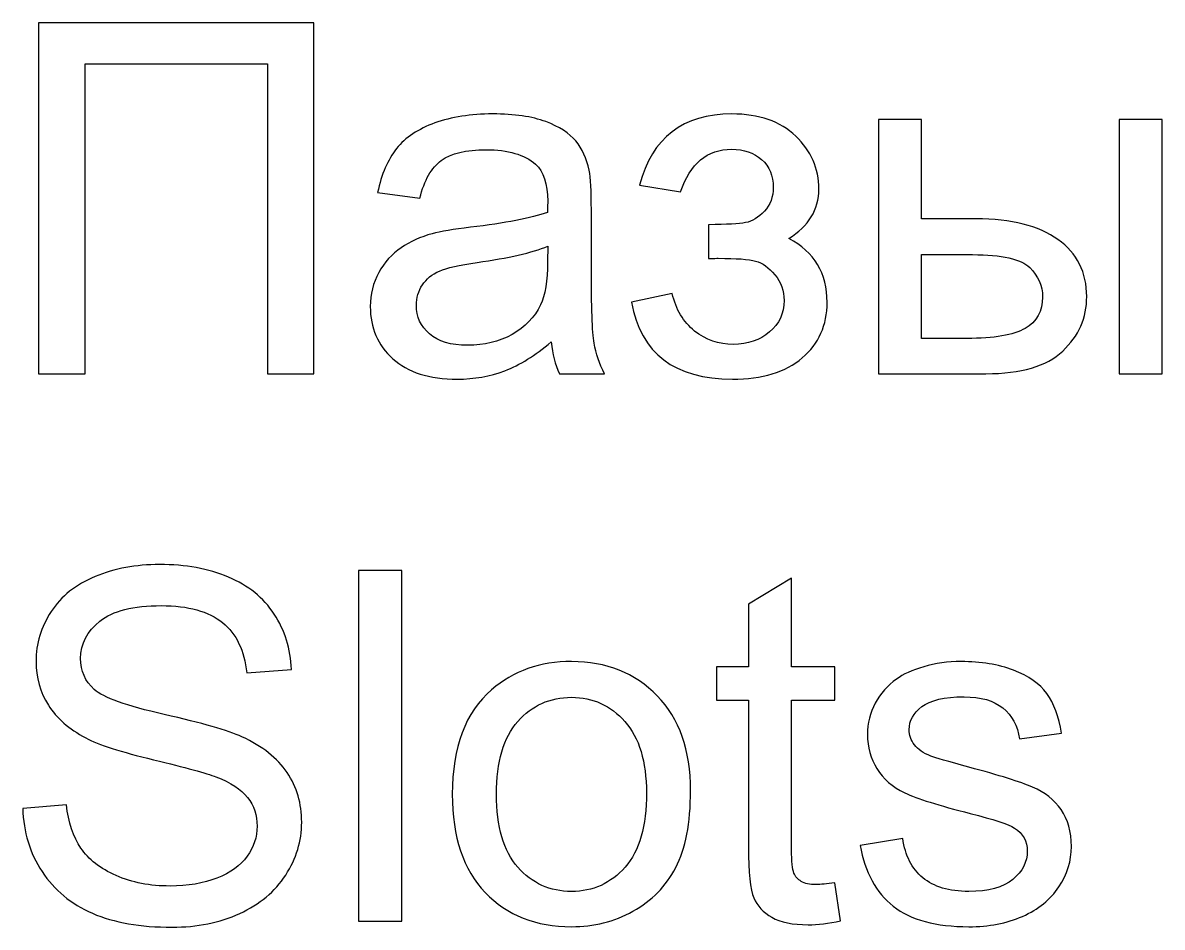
# Model space of a CAD drawing. Header units: centimetres. Extents: x -73.3 to 26.2, y -19.8 to 24.4.
# Drawn here: x 8.886 to 10.854, y 7.762 to 9.324 of the extents above; entities that cross this region are included whole.
import ezdxf

# ---------------------------------------------------------------- set-up
doc = ezdxf.new("R2010")
doc.units = ezdxf.units.CM
doc.header["$MEASUREMENT"] = 0
doc.layers.add('layer 1', color=7, linetype='Continuous')

msp = doc.modelspace()

# ---------------------------------------------------------------- linework, layer by layer
at = {"layer": 'layer 1', "color": 250}
for points, knots in [([(8.9133, 9.32418), (8.9133, 9.32418), (9.38913, 9.32418), (9.38913, 9.32418), (9.38913, 9.32418), (9.38913, 9.32418), (9.38913, 8.71796), (9.38913, 8.71796), (9.38913, 8.71796), (9.38913, 8.71796), (9.3087, 8.71796), (9.3087, 8.71796), (9.3087, 8.71796), (9.3087, 8.71796), (9.3087, 9.25306), (9.3087, 9.25306), (9.3087, 9.25306), (9.3087, 9.25306), (8.99373, 9.25306), (8.99373, 9.25306), (8.99373, 9.25306), (8.99373, 9.25306), (8.99373, 8.71796), (8.99373, 8.71796), (8.99373, 8.71796), (8.99373, 8.71796), (8.9133, 8.71796), (8.9133, 8.71796), (8.9133, 8.71796), (8.9133, 8.71796), (8.9133, 9.32418), (8.9133, 9.32418)], [0, 0, 0, 0, 0.1111111, 0.1111111, 0.1111111, 0.1111111, 0.2222222, 0.2222222, 0.2222222, 0.2222222, 0.3333333, 0.3333333, 0.3333333, 0.3333333, 0.4444444, 0.4444444, 0.4444444, 0.4444444, 0.5555556, 0.5555556, 0.5555556, 0.5555556, 0.6666667, 0.6666667, 0.6666667, 0.6666667, 0.7777778, 0.7777778, 0.7777778, 0.7777778, 1, 1, 1, 1]), ([(9.79877, 8.77299), (9.77111, 8.74943), (9.74444, 8.73292), (9.7189, 8.72318), (9.7189, 8.72318), (9.69336, 8.71344), (9.66599, 8.70865), (9.63663, 8.70865), (9.63663, 8.70865), (9.58837, 8.70865), (9.55126, 8.72036), (9.5253, 8.74392), (9.5253, 8.74392), (9.49933, 8.76735), (9.48635, 8.79741), (9.48635, 8.83395), (9.48635, 8.83395), (9.48635, 8.8554), (9.49129, 8.87502), (9.50103, 8.8928), (9.50103, 8.8928), (9.5109, 8.91058), (9.52374, 8.92469), (9.53955, 8.93541), (9.53955, 8.93541), (9.55549, 8.94614), (9.57327, 8.95432), (9.59317, 8.95983), (9.59317, 8.95983), (9.60785, 8.96364), (9.63, 8.9673), (9.65949, 8.97097), (9.65949, 8.97097), (9.71961, 8.97803), (9.76406, 8.98664), (9.79242, 8.99651), (9.79242, 8.99651), (9.7927, 9.00667), (9.79284, 9.01317), (9.79284, 9.01585), (9.79284, 9.01585), (9.79284, 9.04604), (9.78579, 9.06735), (9.77168, 9.07977), (9.77168, 9.07977), (9.75263, 9.09656), (9.72426, 9.10489), (9.68673, 9.10489), (9.68673, 9.10489), (9.65159, 9.10489), (9.62563, 9.09868), (9.60898, 9.0864), (9.60898, 9.0864), (9.59218, 9.07413), (9.57991, 9.05239), (9.57186, 9.02107), (9.57186, 9.02107), (9.57186, 9.02107), (9.49905, 9.03123), (9.49905, 9.03123), (9.49905, 9.03123), (9.50568, 9.06241), (9.51655, 9.08767), (9.53179, 9.10686), (9.53179, 9.10686), (9.54703, 9.12605), (9.56904, 9.14073), (9.59783, 9.15117), (9.59783, 9.15117), (9.62647, 9.16147), (9.65992, 9.1667), (9.69774, 9.1667), (9.69774, 9.1667), (9.73527, 9.1667), (9.76589, 9.16232), (9.78946, 9.15343), (9.78946, 9.15343), (9.81288, 9.14454), (9.83024, 9.13353), (9.84125, 9.12013), (9.84125, 9.12013), (9.85225, 9.10672), (9.86001, 9.08979), (9.86453, 9.06933), (9.86453, 9.06933), (9.86693, 9.05663), (9.8682, 9.03377), (9.8682, 9.00089), (9.8682, 9.00089), (9.8682, 9.00089), (9.8682, 8.90211), (9.8682, 8.90211), (9.8682, 8.90211), (9.8682, 8.83311), (9.86975, 8.7895), (9.87285, 8.77102), (9.87285, 8.77102), (9.87582, 8.75253), (9.88203, 8.73489), (9.89106, 8.71796), (9.89106, 8.71796), (9.89106, 8.71796), (9.81316, 8.71796), (9.81316, 8.71796), (9.81316, 8.71796), (9.80569, 8.73362), (9.80089, 8.75197), (9.79877, 8.77299)], [0, 0, 0, 0, 0.0357143, 0.0357143, 0.0357143, 0.0357143, 0.0714286, 0.0714286, 0.0714286, 0.0714286, 0.1071429, 0.1071429, 0.1071429, 0.1071429, 0.1428571, 0.1428571, 0.1428571, 0.1428571, 0.1785714, 0.1785714, 0.1785714, 0.1785714, 0.2142857, 0.2142857, 0.2142857, 0.2142857, 0.25, 0.25, 0.25, 0.25, 0.2857143, 0.2857143, 0.2857143, 0.2857143, 0.3214286, 0.3214286, 0.3214286, 0.3214286, 0.3571429, 0.3571429, 0.3571429, 0.3571429, 0.3928571, 0.3928571, 0.3928571, 0.3928571, 0.4285714, 0.4285714, 0.4285714, 0.4285714, 0.4642857, 0.4642857, 0.4642857, 0.4642857, 0.5, 0.5, 0.5, 0.5, 0.5357143, 0.5357143, 0.5357143, 0.5357143, 0.5714286, 0.5714286, 0.5714286, 0.5714286, 0.6071429, 0.6071429, 0.6071429, 0.6071429, 0.6428571, 0.6428571, 0.6428571, 0.6428571, 0.6785714, 0.6785714, 0.6785714, 0.6785714, 0.7142857, 0.7142857, 0.7142857, 0.7142857, 0.75, 0.75, 0.75, 0.75, 0.7857143, 0.7857143, 0.7857143, 0.7857143, 0.8214286, 0.8214286, 0.8214286, 0.8214286, 0.8571429, 0.8571429, 0.8571429, 0.8571429, 0.8928571, 0.8928571, 0.8928571, 0.8928571, 0.9285714, 0.9285714, 0.9285714, 0.9285714, 1, 1, 1, 1]), ([(10.07056, 8.91693), (10.07056, 8.91693), (10.07056, 8.97535), (10.07056, 8.97535), (10.07056, 8.97535), (10.10188, 8.97563), (10.12333, 8.9769), (10.13462, 8.97902), (10.13462, 8.97902), (10.14605, 8.98127), (10.15692, 8.98777), (10.16708, 8.99877), (10.16708, 8.99877), (10.17724, 9.00978), (10.18232, 9.02347), (10.18232, 9.03998), (10.18232, 9.03998), (10.18232, 9.05987), (10.17569, 9.07596), (10.16228, 9.08781), (10.16228, 9.08781), (10.14887, 9.09981), (10.13166, 9.10573), (10.11035, 9.10573), (10.11035, 9.10573), (10.06844, 9.10573), (10.03909, 9.08118), (10.0223, 9.03207), (10.0223, 9.03207), (10.0223, 9.03207), (9.95118, 9.04393), (9.95118, 9.04393), (9.95118, 9.04393), (9.97319, 9.12577), (10.02653, 9.1667), (10.11092, 9.1667), (10.11092, 9.1667), (10.15776, 9.1667), (10.19445, 9.154), (10.22112, 9.12845), (10.22112, 9.12845), (10.24779, 9.10291), (10.26106, 9.07243), (10.26106, 9.03701), (10.26106, 9.03701), (10.26106, 9.00131), (10.2437, 8.97281), (10.20913, 8.95178), (10.20913, 8.95178), (10.23128, 8.93993), (10.24779, 8.92483), (10.25894, 8.90649), (10.25894, 8.90649), (10.26995, 8.88814), (10.27545, 8.86641), (10.27545, 8.84129), (10.27545, 8.84129), (10.27545, 8.80192), (10.26106, 8.77003), (10.23241, 8.74548), (10.23241, 8.74548), (10.20363, 8.72092), (10.16355, 8.70865), (10.1119, 8.70865), (10.1119, 8.70865), (10.01171, 8.70865), (9.95358, 8.75296), (9.93763, 8.84157), (9.93763, 8.84157), (9.93763, 8.84157), (10.0079, 8.85681), (10.0079, 8.85681), (10.0079, 8.85681), (10.01425, 8.82887), (10.02709, 8.80714), (10.04657, 8.79176), (10.04657, 8.79176), (10.06604, 8.77638), (10.0882, 8.76876), (10.11331, 8.76876), (10.11331, 8.76876), (10.13843, 8.76876), (10.15932, 8.77582), (10.17597, 8.79007), (10.17597, 8.79007), (10.19262, 8.80418), (10.20094, 8.82224), (10.20094, 8.84425), (10.20094, 8.84425), (10.20094, 8.86133), (10.19572, 8.87615), (10.18528, 8.88885), (10.18528, 8.88885), (10.17484, 8.90155), (10.16369, 8.90945), (10.15184, 8.91255), (10.15184, 8.91255), (10.13998, 8.9158), (10.11854, 8.91735), (10.08749, 8.91735), (10.08749, 8.91735), (10.08495, 8.91735), (10.07931, 8.91721), (10.07056, 8.91693)], [0, 0, 0, 0, 0.037037, 0.037037, 0.037037, 0.037037, 0.0740741, 0.0740741, 0.0740741, 0.0740741, 0.1111111, 0.1111111, 0.1111111, 0.1111111, 0.1481481, 0.1481481, 0.1481481, 0.1481481, 0.1851852, 0.1851852, 0.1851852, 0.1851852, 0.2222222, 0.2222222, 0.2222222, 0.2222222, 0.2592593, 0.2592593, 0.2592593, 0.2592593, 0.2962963, 0.2962963, 0.2962963, 0.2962963, 0.3333333, 0.3333333, 0.3333333, 0.3333333, 0.3703704, 0.3703704, 0.3703704, 0.3703704, 0.4074074, 0.4074074, 0.4074074, 0.4074074, 0.4444444, 0.4444444, 0.4444444, 0.4444444, 0.4814815, 0.4814815, 0.4814815, 0.4814815, 0.5185185, 0.5185185, 0.5185185, 0.5185185, 0.5555556, 0.5555556, 0.5555556, 0.5555556, 0.5925926, 0.5925926, 0.5925926, 0.5925926, 0.6296296, 0.6296296, 0.6296296, 0.6296296, 0.6666667, 0.6666667, 0.6666667, 0.6666667, 0.7037037, 0.7037037, 0.7037037, 0.7037037, 0.7407407, 0.7407407, 0.7407407, 0.7407407, 0.7777778, 0.7777778, 0.7777778, 0.7777778, 0.8148148, 0.8148148, 0.8148148, 0.8148148, 0.8518519, 0.8518519, 0.8518519, 0.8518519, 0.8888889, 0.8888889, 0.8888889, 0.8888889, 0.9259259, 0.9259259, 0.9259259, 0.9259259, 1, 1, 1, 1]), ([(10.36393, 9.15738), (10.36393, 9.15738), (10.43844, 9.15738), (10.43844, 9.15738), (10.43844, 9.15738), (10.43844, 9.15738), (10.43844, 8.98551), (10.43844, 8.98551), (10.43844, 8.98551), (10.43844, 8.98551), (10.53242, 8.98551), (10.53242, 8.98551), (10.53242, 8.98551), (10.5938, 8.98551), (10.64093, 8.97365), (10.67409, 8.94981), (10.67409, 8.94981), (10.70725, 8.92596), (10.72376, 8.89308), (10.72376, 8.85117), (10.72376, 8.85117), (10.72376, 8.81448), (10.70994, 8.78315), (10.68228, 8.75705), (10.68228, 8.75705), (10.65462, 8.73094), (10.61045, 8.71796), (10.54963, 8.71796), (10.54963, 8.71796), (10.54963, 8.71796), (10.36393, 8.71796), (10.36393, 8.71796), (10.36393, 8.71796), (10.36393, 8.71796), (10.36393, 9.15738), (10.36393, 9.15738)], [0, 0, 0, 0, 0.1, 0.1, 0.1, 0.1, 0.2, 0.2, 0.2, 0.2, 0.3, 0.3, 0.3, 0.3, 0.4, 0.4, 0.4, 0.4, 0.5, 0.5, 0.5, 0.5, 0.6, 0.6, 0.6, 0.6, 0.7, 0.7, 0.7, 0.7, 0.8, 0.8, 0.8, 0.8, 1, 1, 1, 1]), ([(10.77965, 9.15738), (10.77965, 9.15738), (10.85415, 9.15738), (10.85415, 9.15738), (10.85415, 9.15738), (10.85415, 9.15738), (10.85415, 8.71796), (10.85415, 8.71796), (10.85415, 8.71796), (10.85415, 8.71796), (10.77965, 8.71796), (10.77965, 8.71796), (10.77965, 8.71796), (10.77965, 8.71796), (10.77965, 9.15738), (10.77965, 9.15738)], [0, 0, 0, 0, 0.2, 0.2, 0.2, 0.2, 0.4, 0.4, 0.4, 0.4, 0.6, 0.6, 0.6, 0.6, 1, 1, 1, 1]), ([(9.79284, 8.93809), (9.76575, 8.92709), (9.72511, 8.91777), (9.67092, 8.91015), (9.67092, 8.91015), (9.64016, 8.90578), (9.61843, 8.90084), (9.60573, 8.89534), (9.60573, 8.89534), (9.59303, 8.88983), (9.58329, 8.88179), (9.57638, 8.87135), (9.57638, 8.87135), (9.56946, 8.86077), (9.56594, 8.84905), (9.56594, 8.83607), (9.56594, 8.83607), (9.56594, 8.81646), (9.57342, 8.79995), (9.58851, 8.78682), (9.58851, 8.78682), (9.60361, 8.7737), (9.62563, 8.76707), (9.65456, 8.76707), (9.65456, 8.76707), (9.6832, 8.76707), (9.70874, 8.77328), (9.73118, 8.78583), (9.73118, 8.78583), (9.75347, 8.79825), (9.76998, 8.81533), (9.78043, 8.83692), (9.78043, 8.83692), (9.78847, 8.85371), (9.79242, 8.8784), (9.79242, 8.911), (9.79242, 8.911), (9.79242, 8.911), (9.79284, 8.93809), (9.79284, 8.93809)], [0, 0, 0, 0, 0.0909091, 0.0909091, 0.0909091, 0.0909091, 0.1818182, 0.1818182, 0.1818182, 0.1818182, 0.2727273, 0.2727273, 0.2727273, 0.2727273, 0.3636364, 0.3636364, 0.3636364, 0.3636364, 0.4545455, 0.4545455, 0.4545455, 0.4545455, 0.5454545, 0.5454545, 0.5454545, 0.5454545, 0.6363636, 0.6363636, 0.6363636, 0.6363636, 0.7272727, 0.7272727, 0.7272727, 0.7272727, 0.8181818, 0.8181818, 0.8181818, 0.8181818, 1, 1, 1, 1]), ([(10.43844, 8.77892), (10.43844, 8.77892), (10.51661, 8.77892), (10.51661, 8.77892), (10.51661, 8.77892), (10.5636, 8.77892), (10.59733, 8.78471), (10.61737, 8.79628), (10.61737, 8.79628), (10.63755, 8.80785), (10.64756, 8.82591), (10.64756, 8.85046), (10.64756, 8.85046), (10.64756, 8.86951), (10.64009, 8.88645), (10.62527, 8.90141), (10.62527, 8.90141), (10.61031, 8.91622), (10.57743, 8.9237), (10.52649, 8.9237), (10.52649, 8.9237), (10.52649, 8.9237), (10.43844, 8.9237), (10.43844, 8.9237), (10.43844, 8.9237), (10.43844, 8.9237), (10.43844, 8.77892), (10.43844, 8.77892)], [0, 0, 0, 0, 0.125, 0.125, 0.125, 0.125, 0.25, 0.25, 0.25, 0.25, 0.375, 0.375, 0.375, 0.375, 0.5, 0.5, 0.5, 0.5, 0.625, 0.625, 0.625, 0.625, 0.75, 0.75, 0.75, 0.75, 1, 1, 1, 1]), ([(8.88621, 7.96682), (8.88621, 7.96682), (8.96156, 7.9736), (8.96156, 7.9736), (8.96156, 7.9736), (8.96509, 7.94312), (8.97341, 7.91814), (8.98654, 7.89853), (8.98654, 7.89853), (8.99966, 7.87905), (9.01998, 7.86325), (9.0475, 7.85111), (9.0475, 7.85111), (9.07501, 7.83912), (9.10606, 7.83305), (9.14049, 7.83305), (9.14049, 7.83305), (9.17111, 7.83305), (9.19806, 7.83757), (9.22149, 7.84674), (9.22149, 7.84674), (9.24491, 7.85591), (9.26227, 7.86847), (9.2737, 7.88441), (9.2737, 7.88441), (9.28513, 7.90036), (9.29092, 7.91772), (9.29092, 7.93634), (9.29092, 7.93634), (9.29092, 7.95525), (9.28541, 7.97176), (9.27441, 7.98602), (9.27441, 7.98602), (9.2634, 8.00013), (9.24519, 8.01198), (9.21979, 8.02172), (9.21979, 8.02172), (9.20357, 8.02793), (9.16758, 8.0378), (9.11184, 8.05121), (9.11184, 8.05121), (9.05611, 8.06461), (9.01716, 8.07717), (8.99486, 8.08903), (8.99486, 8.08903), (8.96593, 8.10427), (8.94449, 8.12318), (8.93037, 8.14561), (8.93037, 8.14561), (8.91612, 8.16805), (8.90907, 8.19331), (8.90907, 8.22111), (8.90907, 8.22111), (8.90907, 8.25187), (8.91782, 8.28052), (8.93517, 8.30704), (8.93517, 8.30704), (8.95253, 8.33371), (8.97779, 8.35389), (9.01123, 8.36772), (9.01123, 8.36772), (9.04453, 8.38155), (9.08165, 8.38847), (9.12243, 8.38847), (9.12243, 8.38847), (9.1673, 8.38847), (9.20695, 8.38127), (9.24124, 8.36673), (9.24124, 8.36673), (9.27553, 8.35234), (9.30192, 8.33103), (9.32041, 8.30281), (9.32041, 8.30281), (9.33889, 8.27473), (9.34877, 8.24284), (9.35018, 8.20728), (9.35018, 8.20728), (9.35018, 8.20728), (9.27314, 8.20135), (9.27314, 8.20135), (9.27314, 8.20135), (9.26904, 8.23959), (9.25507, 8.26852), (9.23122, 8.28799), (9.23122, 8.28799), (9.20738, 8.30761), (9.1721, 8.31735), (9.12553, 8.31735), (9.12553, 8.31735), (9.07699, 8.31735), (9.04157, 8.30846), (9.01942, 8.29068), (9.01942, 8.29068), (8.99726, 8.2729), (8.98611, 8.25145), (8.98611, 8.22633), (8.98611, 8.22633), (8.98611, 8.2046), (8.99402, 8.18668), (9.00968, 8.17256), (9.00968, 8.17256), (9.0252, 8.15859), (9.06542, 8.14406), (9.13061, 8.12938), (9.13061, 8.12938), (9.19581, 8.11457), (9.24054, 8.10173), (9.26481, 8.09072), (9.26481, 8.09072), (9.29995, 8.07449), (9.32605, 8.05403), (9.34284, 8.02905), (9.34284, 8.02905), (9.35964, 8.00422), (9.36796, 7.97557), (9.36796, 7.94312), (9.36796, 7.94312), (9.36796, 7.9108), (9.35879, 7.8806), (9.3403, 7.8521), (9.3403, 7.8521), (9.32182, 7.8236), (9.29543, 7.80144), (9.26086, 7.78564), (9.26086, 7.78564), (9.22629, 7.76983), (9.18748, 7.76193), (9.14416, 7.76193), (9.14416, 7.76193), (9.08941, 7.76193), (9.04355, 7.76997), (9.00658, 7.78592), (9.00658, 7.78592), (8.96946, 7.80186), (8.94053, 7.82585), (8.91951, 7.85803), (8.91951, 7.85803), (8.89834, 7.89006), (8.88734, 7.92633), (8.88621, 7.96682)], [0, 0, 0, 0, 0.0277778, 0.0277778, 0.0277778, 0.0277778, 0.0555556, 0.0555556, 0.0555556, 0.0555556, 0.0833333, 0.0833333, 0.0833333, 0.0833333, 0.1111111, 0.1111111, 0.1111111, 0.1111111, 0.1388889, 0.1388889, 0.1388889, 0.1388889, 0.1666667, 0.1666667, 0.1666667, 0.1666667, 0.1944444, 0.1944444, 0.1944444, 0.1944444, 0.2222222, 0.2222222, 0.2222222, 0.2222222, 0.25, 0.25, 0.25, 0.25, 0.2777778, 0.2777778, 0.2777778, 0.2777778, 0.3055556, 0.3055556, 0.3055556, 0.3055556, 0.3333333, 0.3333333, 0.3333333, 0.3333333, 0.3611111, 0.3611111, 0.3611111, 0.3611111, 0.3888889, 0.3888889, 0.3888889, 0.3888889, 0.4166667, 0.4166667, 0.4166667, 0.4166667, 0.4444444, 0.4444444, 0.4444444, 0.4444444, 0.4722222, 0.4722222, 0.4722222, 0.4722222, 0.5, 0.5, 0.5, 0.5, 0.5277778, 0.5277778, 0.5277778, 0.5277778, 0.5555556, 0.5555556, 0.5555556, 0.5555556, 0.5833333, 0.5833333, 0.5833333, 0.5833333, 0.6111111, 0.6111111, 0.6111111, 0.6111111, 0.6388889, 0.6388889, 0.6388889, 0.6388889, 0.6666667, 0.6666667, 0.6666667, 0.6666667, 0.6944444, 0.6944444, 0.6944444, 0.6944444, 0.7222222, 0.7222222, 0.7222222, 0.7222222, 0.75, 0.75, 0.75, 0.75, 0.7777778, 0.7777778, 0.7777778, 0.7777778, 0.8055556, 0.8055556, 0.8055556, 0.8055556, 0.8333333, 0.8333333, 0.8333333, 0.8333333, 0.8611111, 0.8611111, 0.8611111, 0.8611111, 0.8888889, 0.8888889, 0.8888889, 0.8888889, 0.9166667, 0.9166667, 0.9166667, 0.9166667, 0.9444444, 0.9444444, 0.9444444, 0.9444444, 1, 1, 1, 1]), ([(9.46618, 7.77209), (9.46618, 7.77209), (9.46618, 8.37831), (9.46618, 8.37831), (9.46618, 8.37831), (9.46618, 8.37831), (9.54068, 8.37831), (9.54068, 8.37831), (9.54068, 8.37831), (9.54068, 8.37831), (9.54068, 7.77209), (9.54068, 7.77209), (9.54068, 7.77209), (9.54068, 7.77209), (9.46618, 7.77209), (9.46618, 7.77209)], [0, 0, 0, 0, 0.2, 0.2, 0.2, 0.2, 0.4, 0.4, 0.4, 0.4, 0.6, 0.6, 0.6, 0.6, 1, 1, 1, 1]), ([(10.28857, 7.83855), (10.28857, 7.83855), (10.29873, 7.7728), (10.29873, 7.7728), (10.29873, 7.7728), (10.27785, 7.76842), (10.25908, 7.76616), (10.24271, 7.76616), (10.24271, 7.76616), (10.21576, 7.76616), (10.19488, 7.7704), (10.17992, 7.779), (10.17992, 7.779), (10.1651, 7.78761), (10.15466, 7.79876), (10.14859, 7.81273), (10.14859, 7.81273), (10.14252, 7.8267), (10.13956, 7.85605), (10.13956, 7.90078), (10.13956, 7.90078), (10.13956, 7.90078), (10.13956, 8.15394), (10.13956, 8.15394), (10.13956, 8.15394), (10.13956, 8.15394), (10.08453, 8.15394), (10.08453, 8.15394), (10.08453, 8.15394), (10.08453, 8.15394), (10.08453, 8.21151), (10.08453, 8.21151), (10.08453, 8.21151), (10.08453, 8.21151), (10.13956, 8.21151), (10.13956, 8.21151), (10.13956, 8.21151), (10.13956, 8.21151), (10.13956, 8.32017), (10.13956, 8.32017), (10.13956, 8.32017), (10.13956, 8.32017), (10.21407, 8.3649), (10.21407, 8.3649), (10.21407, 8.3649), (10.21407, 8.3649), (10.21407, 8.21151), (10.21407, 8.21151), (10.21407, 8.21151), (10.21407, 8.21151), (10.28857, 8.21151), (10.28857, 8.21151), (10.28857, 8.21151), (10.28857, 8.21151), (10.28857, 8.15394), (10.28857, 8.15394), (10.28857, 8.15394), (10.28857, 8.15394), (10.21407, 8.15394), (10.21407, 8.15394), (10.21407, 8.15394), (10.21407, 8.15394), (10.21407, 7.89655), (10.21407, 7.89655), (10.21407, 7.89655), (10.21407, 7.87524), (10.21534, 7.86155), (10.21802, 7.85549), (10.21802, 7.85549), (10.22056, 7.84942), (10.22479, 7.84462), (10.23072, 7.84095), (10.23072, 7.84095), (10.23665, 7.83742), (10.24511, 7.83559), (10.25612, 7.83559), (10.25612, 7.83559), (10.2643, 7.83559), (10.27517, 7.83658), (10.28857, 7.83855)], [0, 0, 0, 0, 0.047619, 0.047619, 0.047619, 0.047619, 0.0952381, 0.0952381, 0.0952381, 0.0952381, 0.1428571, 0.1428571, 0.1428571, 0.1428571, 0.1904762, 0.1904762, 0.1904762, 0.1904762, 0.2380952, 0.2380952, 0.2380952, 0.2380952, 0.2857143, 0.2857143, 0.2857143, 0.2857143, 0.3333333, 0.3333333, 0.3333333, 0.3333333, 0.3809524, 0.3809524, 0.3809524, 0.3809524, 0.4285714, 0.4285714, 0.4285714, 0.4285714, 0.4761905, 0.4761905, 0.4761905, 0.4761905, 0.5238095, 0.5238095, 0.5238095, 0.5238095, 0.5714286, 0.5714286, 0.5714286, 0.5714286, 0.6190476, 0.6190476, 0.6190476, 0.6190476, 0.6666667, 0.6666667, 0.6666667, 0.6666667, 0.7142857, 0.7142857, 0.7142857, 0.7142857, 0.7619048, 0.7619048, 0.7619048, 0.7619048, 0.8095238, 0.8095238, 0.8095238, 0.8095238, 0.8571429, 0.8571429, 0.8571429, 0.8571429, 0.9047619, 0.9047619, 0.9047619, 0.9047619, 1, 1, 1, 1]), ([(9.62803, 7.9918), (9.62803, 8.07294), (9.65061, 8.13305), (9.6959, 8.17214), (9.6959, 8.17214), (9.73358, 8.2046), (9.77973, 8.22083), (9.83405, 8.22083), (9.83405, 8.22083), (9.89431, 8.22083), (9.9437, 8.20107), (9.98208, 8.16156), (9.98208, 8.16156), (10.02032, 8.12219), (10.03951, 8.06758), (10.03951, 7.99801), (10.03951, 7.99801), (10.03951, 7.94157), (10.03105, 7.89726), (10.01411, 7.86494), (10.01411, 7.86494), (9.99718, 7.83263), (9.97248, 7.80751), (9.94003, 7.78959), (9.94003, 7.78959), (9.90771, 7.77167), (9.87229, 7.76278), (9.83405, 7.76278), (9.83405, 7.76278), (9.77253, 7.76278), (9.72286, 7.78239), (9.6849, 7.82176), (9.6849, 7.82176), (9.64694, 7.86113), (9.62803, 7.91786), (9.62803, 7.9918)], [0, 0, 0, 0, 0.1, 0.1, 0.1, 0.1, 0.2, 0.2, 0.2, 0.2, 0.3, 0.3, 0.3, 0.3, 0.4, 0.4, 0.4, 0.4, 0.5, 0.5, 0.5, 0.5, 0.6, 0.6, 0.6, 0.6, 0.7, 0.7, 0.7, 0.7, 0.8, 0.8, 0.8, 0.8, 1, 1, 1, 1]), ([(10.33246, 7.90332), (10.33246, 7.90332), (10.40612, 7.91518), (10.40612, 7.91518), (10.40612, 7.91518), (10.41021, 7.88568), (10.42178, 7.86311), (10.44069, 7.8473), (10.44069, 7.8473), (10.4596, 7.83164), (10.48613, 7.82374), (10.51999, 7.82374), (10.51999, 7.82374), (10.55428, 7.82374), (10.57968, 7.83065), (10.59634, 7.84462), (10.59634, 7.84462), (10.61285, 7.85845), (10.62117, 7.87482), (10.62117, 7.89359), (10.62117, 7.89359), (10.62117, 7.91038), (10.61369, 7.92364), (10.59888, 7.93324), (10.59888, 7.93324), (10.58843, 7.93987), (10.56303, 7.9482), (10.52268, 7.9585), (10.52268, 7.9585), (10.46821, 7.97219), (10.43053, 7.98404), (10.40936, 7.99406), (10.40936, 7.99406), (10.38834, 8.00422), (10.37239, 8.01805), (10.36153, 8.03583), (10.36153, 8.03583), (10.35066, 8.05347), (10.34516, 8.07308), (10.34516, 8.09453), (10.34516, 8.09453), (10.34516, 8.11414), (10.34967, 8.13221), (10.35856, 8.14886), (10.35856, 8.14886), (10.36759, 8.16551), (10.37973, 8.17934), (10.39511, 8.19034), (10.39511, 8.19034), (10.40668, 8.19881), (10.42249, 8.20601), (10.44238, 8.21194), (10.44238, 8.21194), (10.46242, 8.21786), (10.48373, 8.22083), (10.50659, 8.22083), (10.50659, 8.22083), (10.54102, 8.22083), (10.57122, 8.21589), (10.59718, 8.20587), (10.59718, 8.20587), (10.62329, 8.19599), (10.64248, 8.18244), (10.6549, 8.16551), (10.6549, 8.16551), (10.66717, 8.14843), (10.67578, 8.12572), (10.68044, 8.09721), (10.68044, 8.09721), (10.68044, 8.09721), (10.60762, 8.08705), (10.60762, 8.08705), (10.60762, 8.08705), (10.60438, 8.10991), (10.59478, 8.12783), (10.57898, 8.14067), (10.57898, 8.14067), (10.56317, 8.15351), (10.54088, 8.15986), (10.51195, 8.15986), (10.51195, 8.15986), (10.47794, 8.15986), (10.45353, 8.15422), (10.439, 8.14293), (10.439, 8.14293), (10.42446, 8.13164), (10.41712, 8.11838), (10.41712, 8.10328), (10.41712, 8.10328), (10.41712, 8.09368), (10.42009, 8.08493), (10.42615, 8.07717), (10.42615, 8.07717), (10.43222, 8.06927), (10.44168, 8.06264), (10.45466, 8.05742), (10.45466, 8.05742), (10.46214, 8.0546), (10.48387, 8.04825), (10.52028, 8.03837), (10.52028, 8.03837), (10.57277, 8.0244), (10.60946, 8.01283), (10.63034, 8.00394), (10.63034, 8.00394), (10.65123, 7.99505), (10.6676, 7.98192), (10.67945, 7.96499), (10.67945, 7.96499), (10.69144, 7.94792), (10.69737, 7.92675), (10.69737, 7.90135), (10.69737, 7.90135), (10.69737, 7.87665), (10.69017, 7.85337), (10.67564, 7.8315), (10.67564, 7.8315), (10.66111, 7.80963), (10.64022, 7.79269), (10.61299, 7.7807), (10.61299, 7.7807), (10.58561, 7.7687), (10.55471, 7.76278), (10.52028, 7.76278), (10.52028, 7.76278), (10.46327, 7.76278), (10.41966, 7.77463), (10.38975, 7.7982), (10.38975, 7.7982), (10.35983, 7.8219), (10.34078, 7.8569), (10.33246, 7.90332)], [0, 0, 0, 0, 0.0294118, 0.0294118, 0.0294118, 0.0294118, 0.0588235, 0.0588235, 0.0588235, 0.0588235, 0.0882353, 0.0882353, 0.0882353, 0.0882353, 0.1176471, 0.1176471, 0.1176471, 0.1176471, 0.1470588, 0.1470588, 0.1470588, 0.1470588, 0.1764706, 0.1764706, 0.1764706, 0.1764706, 0.2058824, 0.2058824, 0.2058824, 0.2058824, 0.2352941, 0.2352941, 0.2352941, 0.2352941, 0.2647059, 0.2647059, 0.2647059, 0.2647059, 0.2941176, 0.2941176, 0.2941176, 0.2941176, 0.3235294, 0.3235294, 0.3235294, 0.3235294, 0.3529412, 0.3529412, 0.3529412, 0.3529412, 0.3823529, 0.3823529, 0.3823529, 0.3823529, 0.4117647, 0.4117647, 0.4117647, 0.4117647, 0.4411765, 0.4411765, 0.4411765, 0.4411765, 0.4705882, 0.4705882, 0.4705882, 0.4705882, 0.5, 0.5, 0.5, 0.5, 0.5294118, 0.5294118, 0.5294118, 0.5294118, 0.5588235, 0.5588235, 0.5588235, 0.5588235, 0.5882353, 0.5882353, 0.5882353, 0.5882353, 0.6176471, 0.6176471, 0.6176471, 0.6176471, 0.6470588, 0.6470588, 0.6470588, 0.6470588, 0.6764706, 0.6764706, 0.6764706, 0.6764706, 0.7058824, 0.7058824, 0.7058824, 0.7058824, 0.7352941, 0.7352941, 0.7352941, 0.7352941, 0.7647059, 0.7647059, 0.7647059, 0.7647059, 0.7941176, 0.7941176, 0.7941176, 0.7941176, 0.8235294, 0.8235294, 0.8235294, 0.8235294, 0.8529412, 0.8529412, 0.8529412, 0.8529412, 0.8823529, 0.8823529, 0.8823529, 0.8823529, 0.9117647, 0.9117647, 0.9117647, 0.9117647, 0.9411765, 0.9411765, 0.9411765, 0.9411765, 1, 1, 1, 1]), ([(9.70423, 7.99166), (9.70423, 7.9355), (9.71651, 7.89345), (9.74106, 7.86565), (9.74106, 7.86565), (9.76576, 7.83771), (9.79666, 7.82374), (9.83405, 7.82374), (9.83405, 7.82374), (9.87102, 7.82374), (9.90179, 7.83771), (9.92648, 7.86579), (9.92648, 7.86579), (9.95103, 7.89387), (9.96331, 7.93663), (9.96331, 7.99406), (9.96331, 7.99406), (9.96331, 8.04825), (9.95089, 8.08931), (9.9262, 8.11711), (9.9262, 8.11711), (9.9015, 8.14505), (9.87074, 8.15902), (9.83405, 8.15902), (9.83405, 8.15902), (9.79666, 8.15902), (9.76576, 8.14519), (9.74106, 8.11739), (9.74106, 8.11739), (9.71651, 8.08959), (9.70423, 8.04768), (9.70423, 7.99166)], [0, 0, 0, 0, 0.1111111, 0.1111111, 0.1111111, 0.1111111, 0.2222222, 0.2222222, 0.2222222, 0.2222222, 0.3333333, 0.3333333, 0.3333333, 0.3333333, 0.4444444, 0.4444444, 0.4444444, 0.4444444, 0.5555556, 0.5555556, 0.5555556, 0.5555556, 0.6666667, 0.6666667, 0.6666667, 0.6666667, 0.7777778, 0.7777778, 0.7777778, 0.7777778, 1, 1, 1, 1])]:
    msp.add_open_spline(points, degree=3, knots=knots, dxfattribs=at)

doc.saveas('drawing.dxf')
